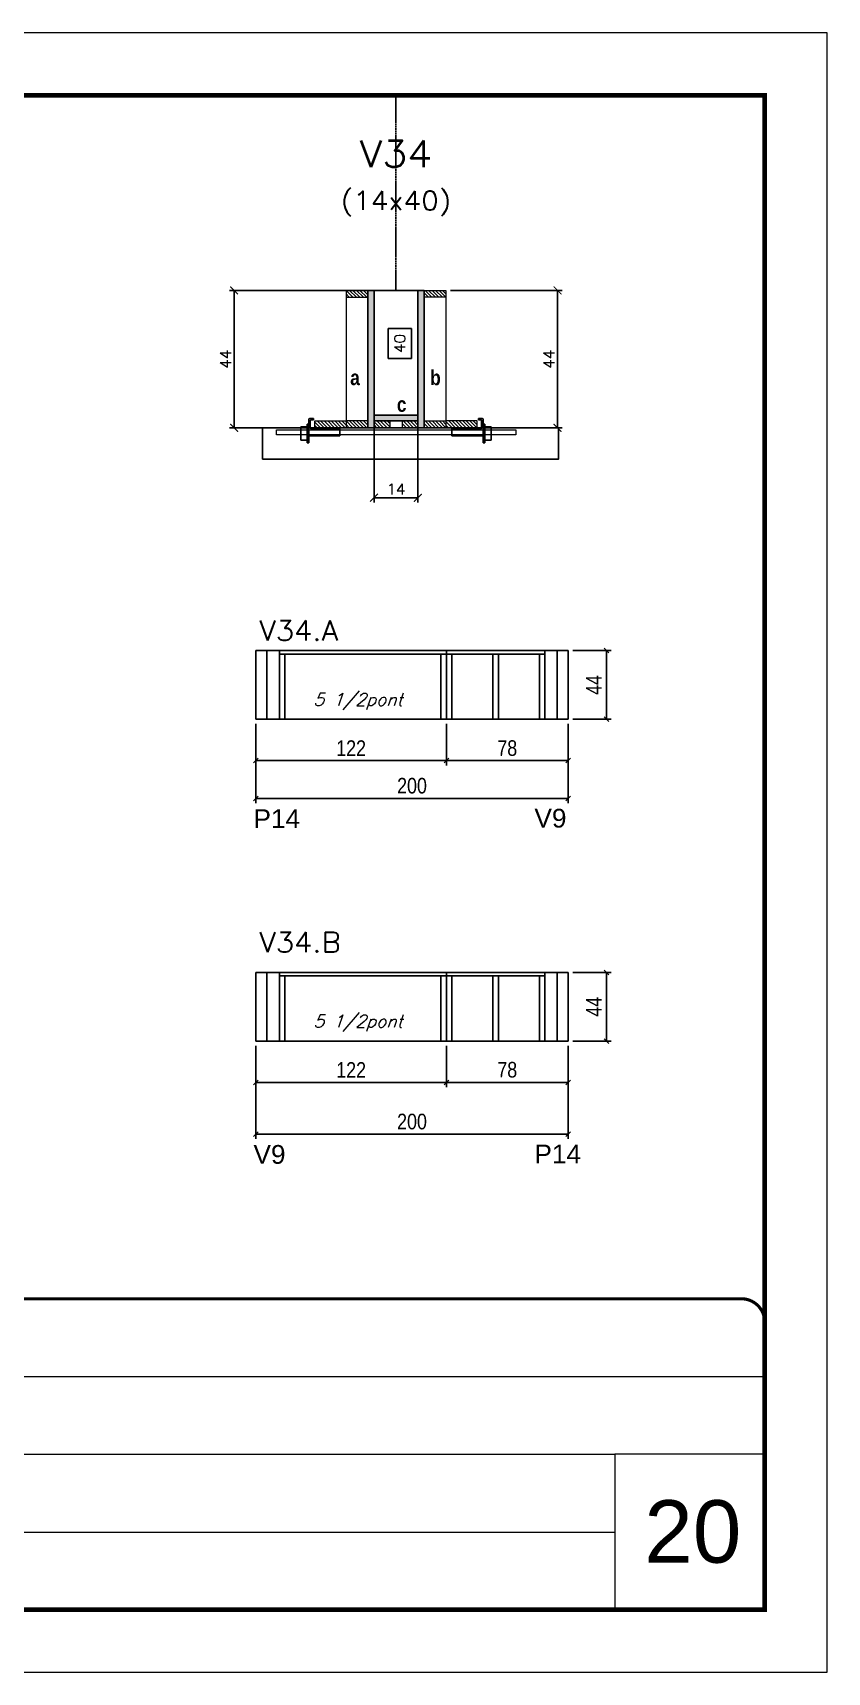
# Model space of a CAD drawing. Extents: x 137137 to 143418, y 10464 to 34486.
# Drawn here: x 142882 to 143391, y 28841 to 29891 of the extents above; entities that cross this region are included whole.
import ezdxf
from ezdxf.enums import TextEntityAlignment as Align

# ---------------------------------------------------------------- set-up
doc = ezdxf.new("R2010")
doc.units = 0
for name, pattern in [('CONTINUO', [0]), ('DASHED', [0.75, 0.5, -0.25]), ('HIDDEN', [0.375, 0.25, -0.125])]:
    doc.linetypes.add(name, pattern=pattern)
for name, color, linetype in [('5', 5, 'Continuous'), ('barrote', 251, 'Continuous'), ('COTA', 241, 'Continuous'), ('Cota Seção (2x)', 4, 'Continuous'), ('cotas', 4, 'Continuous'), ('detalhes', 4, 'Continuous'), ('Painéis', 200, 'Continuous'), ('presilha', 1, 'Continuous'), ('SARR_2.2x7', 40, 'Continuous'), ('SARR_3.5x7', 81, 'Continuous'), ('texto', 7, 'Continuous'), ('Texto de Titulo', 7, 'Continuous'), ('Texto Qtd Sarr', 242, 'Continuous')]:
    doc.layers.add(name, color=color, linetype=linetype)
for name, color, linetype, lineweight in [('CARIMBO', 255, 'Continuous', 9), ('CONCRETO', 251, 'Continuous', 25), ('Folhas', 255, 'Continuous', 9), ('Hachura', 251, 'Continuous', 9), ('Madeira', 126, 'Continuous', 18), ('SARRAFO DE PRESSAO', 251, 'DASHED', 9), ('SCO-___-LAJ', 2, 'Continuous', 0), ('Texto Seção', 7, 'Continuous', 15)]:
    doc.layers.add(name, color=color, linetype=linetype, lineweight=lineweight)
doc.styles.add('ARIAL', font='arial.ttf')
doc.styles.add('COTA TECNICA', font='techl___.ttf', dxfattribs={"height": 10})
doc.styles.add('REGUA-120', font='ROMANS.shx', dxfattribs={"height": 15})
doc.styles.add('Romans', font='romans.shx')
doc.styles.get("Standard").update_dxf_attribs({"font": 'arial.ttf'})
doc.styles.add('TECNICA', font='techb___.ttf', dxfattribs={"height": 10})
doc.dimstyles.new('Cota Seção (2x)', dxfattribs={"dimtxt": 7, "dimasz": 5, "dimexe": 3, "dimexo": 3, "dimgap": 2, "dimtad": 3, "dimdec": 1, "dimlfac": 0.5, "dimzin": 12, "dimdsep": 46, "dimtxsty": 'Romans', "dimblk": 'ARCHTICK', "dimcen": 0, "dimclrd": 4, "dimclre": 4, "dimclrt": 1, "dimadec": 1, "dimazin": 3, "dimtfac": 1, "dimtdec": 1, "dimtmove": 0, "dimatfit": 3, "dimldrblk": 'OBLIQUE', "dimfxl": 1, "dimtolj": 1, "dimtzin": 12, "dimarcsym": 0})
doc.dimstyles.new('Cota Seção interna', dxfattribs={"dimtxt": 7, "dimasz": 6, "dimexe": 0.18, "dimexo": 2, "dimgap": -4, "dimtad": 3, "dimdec": 1, "dimlfac": 0.5, "dimzin": 12, "dimdsep": 46, "dimtxsty": 'Romans', "dimblk": 'ARCHTICK', "dimcen": 0.09, "dimse1": 1, "dimse2": 1, "dimsd1": 1, "dimsd2": 1, "dimclrd": 180, "dimclre": 5, "dimclrt": 1, "dimadec": 0, "dimazin": 3, "dimtfac": 1, "dimtdec": 1, "dimtofl": 0, "dimtmove": 0, "dimatfit": 3, "dimldrblk": 'ARCHTICK', "dimfxl": 1, "dimtolj": 1, "dimtzin": 0, "dimarcsym": 0})
doc.dimstyles.new('PAINEL', dxfattribs={"dimtxt": 10, "dimasz": 3, "dimexe": 3, "dimexo": 3, "dimgap": 3, "dimtad": 1, "dimdec": 1, "dimzin": 12, "dimdsep": 46, "dimtxsty": 'COTA TECNICA', "dimblk1": 'OBLIQUE', "dimblk2": 'OBLIQUE', "dimsah": 1, "dimcen": 0.9, "dimclrd": 4, "dimclre": 4, "dimclrt": 240, "dimadec": 1, "dimazin": 3, "dimtfac": 1, "dimtdec": 1, "dimtmove": 0, "dimatfit": 3, "dimfxl": 1, "dimtolj": 1, "dimtzin": 12, "dimarcsym": 0})
pattern_1 = [(315, (166047.2548, 21408.832), (1.12253202, 1.12253202), [])]
pattern_2 = [(315, (166057.2548, 21408.832), (1.12253202, 1.12253202), [])]

# ---------------------------------------------------------------- blocks, each defined once
blk = doc.blocks.new('_ArchTick')
at = {"color": 0, "linetype": 'ByBlock', "const_width": 0.15}
blk.add_lwpolyline([(-0.5, -0.5), (0.5, 0.5)], dxfattribs=at)
blk = doc.blocks.new('*D189')
at = {"layer": 'COTA', "color": 4, "lineweight": -2, "transparency": 16777216}
for p, q in [((143097.6, 29726.5), (143008, 29726.5)), ((143011, 29638.5), (143011, 29726.5)), ((143059.6, 29638.5), (143008, 29638.5))]:
    blk.add_line(p, q, dxfattribs=at)
at = {"layer": 'Defpoints', "color": 0, "transparency": 16777216}
for p in [(143011, 29726.5), (143100.6, 29726.5), (143062.6, 29638.5)]:
    blk.add_point(p, dxfattribs=at)
at = {"layer": 'COTA', "color": 4, "lineweight": -2, "transparency": 16777216, "xscale": 5, "yscale": 5, "zscale": 5}
for p, rotation in [((143011, 29726.5), 90), ((143011, 29638.5), 270)]:
    blk.add_blockref('_ArchTick', p, dxfattribs=dict(at, rotation=rotation))
at = {"layer": 'COTA', "color": 1, "transparency": 16777216, "insert": (143005.5, 29682.5), "char_height": 7, "attachment_point": 5, "rotation": 90, "style": 'Romans'}
blk.add_mtext('\\A1;44', dxfattribs=at)
blk = doc.blocks.new('_Oblique')
at = {"color": 0, "linetype": 'ByBlock', "lineweight": -2}
blk.add_line((-0.5, -0.5), (0.5, 0.5), dxfattribs=at)
blk = doc.blocks.new('*D190')
at = {"layer": 'COTA', "color": 4, "lineweight": -2, "transparency": 16777216}
for p, q in [((143149.6, 29726.5), (143221.1, 29726.5)), ((143218.1, 29638.5), (143218.1, 29726.5)), ((143169.6, 29638.5), (143221.1, 29638.5))]:
    blk.add_line(p, q, dxfattribs=at)
at = {"layer": 'Defpoints', "color": 0, "transparency": 16777216}
for p in [(143146.6, 29726.5), (143218.1, 29726.5), (143166.6, 29638.5)]:
    blk.add_point(p, dxfattribs=at)
at = {"layer": 'COTA', "color": 4, "lineweight": -2, "transparency": 16777216, "xscale": 5, "yscale": 5, "zscale": 5}
for p, rotation in [((143218.1, 29726.5), 90), ((143218.1, 29638.5), 270)]:
    blk.add_blockref('_ArchTick', p, dxfattribs=dict(at, rotation=rotation))
at = {"layer": 'COTA', "color": 1, "transparency": 16777216, "insert": (143212.6, 29682.5), "char_height": 7, "attachment_point": 5, "rotation": 90, "style": 'Romans'}
blk.add_mtext('\\A1;44', dxfattribs=at)
blk = doc.blocks.new('*D191')
at = {"layer": 'Cota Seção (2x)', "color": 180, "lineweight": -2, "transparency": 16777216}
for p, q in [((143124.6, 29702.1), (143109.6, 29702.1)), ((143109.6, 29702.1), (143109.6, 29682.8)), ((143124.6, 29682.8), (143124.6, 29702.1)), ((143109.6, 29682.8), (143124.6, 29682.8))]:
    blk.add_line(p, q, dxfattribs=at)
at = {"layer": 'Defpoints', "color": 0, "transparency": 16777216}
for p in [(143128.6, 29726.5), (143128.6, 29726.5), (143128.6, 29646.5)]:
    blk.add_point(p, dxfattribs=at)
at = {"layer": 'Cota Seção (2x)', "color": 1, "transparency": 16777216, "insert": (143117.1, 29692.5), "char_height": 7, "attachment_point": 5, "rotation": 90, "style": 'Romans'}
blk.add_mtext('\\A1;40', dxfattribs=at)
blk = doc.blocks.new('titulo1')
at = {"layer": 'Defpoints', "color": 252, "linetype": 'HIDDEN', "ltscale": 2}
blk.add_line((0, 0), (0, 125), dxfattribs=at)
at = {"layer": 'Defpoints', "style": 'Romans', "oblique": 15}
blk.add_attdef('FOLHA', text='', height=10, dxfattribs=at).set_placement((0, 15.6), align=Align.MIDDLE_CENTER)
at = {"layer": 'Texto Qtd Sarr', "color": 3, "style": 'Romans', "oblique": 15}
for tag, height, p in [('TITULO', 17, (0, 71.4)), ('SEÇÃO', 12, (0, 41.5))]:
    blk.add_attdef(tag, text='', height=height, dxfattribs=at).set_placement(p, align=Align.MIDDLE_CENTER)
blk = doc.blocks.new('PRESILHA METÁLICA 1')
at = {"layer": 'presilha'}
for p, q in [((7.5, 10.6), (7.5, 19.9)), ((12, 21), (8.6, 21)), ((9, 11.6), (9, 18.9)), ((12, 19.5), (9.6, 19.5)), ((12, 21), (12, 19.5)), ((0, 13), (6, 13)), ((0, 13), (0, 0)), ((6, 0), (0, 0)), ((6, 15.5), (7.5, 15.5)), ((6, -2.5), (6, 15.5)), ((6, 13), (6, 0)), ((7.5, 15.5), (7.5, -2.5)), ((37.5, 4.1), (7.5, 4.1)), ((37.5, 11), (9.6, 11)), ((37.5, 11), (37.5, 4.1)), ((7.5, -2.5), (6, -2.5))]:
    blk.add_line(p, q, dxfattribs=at)
for centre, radius, start, end in [((8.6, 19.9), 1.14, 90, 180), ((9.6, 18.9), 0.57, 90, 180), ((9.6, 11.6), 0.57, 180, 270)]:
    blk.add_arc(centre, radius, start, end, dxfattribs=at)
blk = doc.blocks.new('*D192')
at = {"layer": 'COTA', "color": 4, "lineweight": -2, "transparency": 16777216}
for p, q in [((143100.6, 29639.9), (143100.6, 29590.7)), ((143128.6, 29639.9), (143128.6, 29590.7)), ((143100.6, 29593.7), (143128.6, 29593.7))]:
    blk.add_line(p, q, dxfattribs=at)
at = {"layer": 'Defpoints', "color": 0, "transparency": 16777216}
for p in [(143100.6, 29642.9), (143128.6, 29642.9), (143128.6, 29593.7)]:
    blk.add_point(p, dxfattribs=at)
at = {"layer": 'COTA', "color": 4, "lineweight": -2, "transparency": 16777216, "xscale": 5, "yscale": 5, "zscale": 5, "rotation": 180}
blk.add_blockref('_ArchTick', (143100.6, 29593.7), dxfattribs=at)
at = {"layer": 'COTA', "color": 4, "lineweight": -2, "transparency": 16777216, "xscale": 5, "yscale": 5, "zscale": 5}
blk.add_blockref('_ArchTick', (143128.6, 29593.7), dxfattribs=at)
at = {"layer": 'COTA', "color": 1, "transparency": 16777216, "insert": (143114.6, 29599.2), "char_height": 7, "attachment_point": 5, "style": 'Romans'}
blk.add_mtext('\\A1;14', dxfattribs=at)
blk = doc.blocks.new('*D712')
at = {"layer": 'COTA', "color": 4, "linetype": 'ByBlock', "lineweight": -2, "transparency": 16777216}
for p, q in [((143024.9, 29448.8), (143024.9, 29398.1)), ((143224.9, 29448.8), (143224.9, 29398.1)), ((143024.9, 29401.1), (143224.9, 29401.1))]:
    blk.add_line(p, q, dxfattribs=at)
at = {"layer": 'Defpoints', "color": 0, "linetype": 'ByBlock', "transparency": 16777216}
for p in [(143024.9, 29451.8), (143224.9, 29451.8), (143224.9, 29401.1)]:
    blk.add_point(p, dxfattribs=at)
at = {"layer": 'COTA', "color": 4, "linetype": 'ByBlock', "lineweight": -2, "transparency": 16777216, "xscale": 3, "yscale": 3, "zscale": 3, "rotation": 180}
blk.add_blockref('_Oblique', (143024.9, 29401.1), dxfattribs=at)
at = {"layer": 'COTA', "color": 4, "linetype": 'ByBlock', "lineweight": -2, "transparency": 16777216, "xscale": 3, "yscale": 3, "zscale": 3}
blk.add_blockref('_Oblique', (143224.9, 29401.1), dxfattribs=at)
at = {"layer": 'COTA', "color": 240, "linetype": 'ByBlock', "transparency": 16777216, "insert": (143124.9, 29409.2), "char_height": 10, "attachment_point": 5, "style": 'COTA TECNICA'}
blk.add_mtext('\\A1;200', dxfattribs=at)
blk = doc.blocks.new('*D713')
at = {"layer": 'cotas', "color": 4, "linetype": 'ByBlock', "lineweight": -2, "transparency": 16777216}
for p, q in [((143227.9, 29495.8), (143252.5, 29495.8)), ((143249.5, 29495.8), (143249.5, 29451.8)), ((143227.9, 29451.8), (143252.5, 29451.8))]:
    blk.add_line(p, q, dxfattribs=at)
at = {"layer": 'Defpoints', "color": 0, "linetype": 'ByBlock', "transparency": 16777216}
for p in [(143224.9, 29495.8), (143224.9, 29451.8), (143249.5, 29451.8)]:
    blk.add_point(p, dxfattribs=at)
at = {"layer": 'cotas', "color": 4, "linetype": 'ByBlock', "lineweight": -2, "transparency": 16777216, "xscale": 3, "yscale": 3, "zscale": 3}
for p, rotation in [((143249.5, 29495.8), 90), ((143249.5, 29451.8), 270)]:
    blk.add_blockref('_Oblique', p, dxfattribs=dict(at, rotation=rotation))
at = {"layer": 'cotas', "color": 240, "linetype": 'ByBlock', "transparency": 16777216, "insert": (143241.4, 29473.8), "char_height": 10, "attachment_point": 5, "rotation": 90, "style": 'COTA TECNICA'}
blk.add_mtext('\\A1;44', dxfattribs=at)
blk = doc.blocks.new('*D714')
at = {"layer": 'COTA', "color": 4, "linetype": 'ByBlock', "lineweight": -2, "transparency": 16777216}
for p, q in [((143024.9, 29242.7), (143024.9, 29183)), ((143224.9, 29242.7), (143224.9, 29183)), ((143024.9, 29186), (143224.9, 29186))]:
    blk.add_line(p, q, dxfattribs=at)
at = {"layer": 'Defpoints', "color": 0, "linetype": 'ByBlock', "transparency": 16777216}
for p in [(143024.9, 29245.7), (143224.9, 29245.7), (143224.9, 29186)]:
    blk.add_point(p, dxfattribs=at)
at = {"layer": 'COTA', "color": 4, "linetype": 'ByBlock', "lineweight": -2, "transparency": 16777216, "xscale": 3, "yscale": 3, "zscale": 3, "rotation": 180}
blk.add_blockref('_Oblique', (143024.9, 29186), dxfattribs=at)
at = {"layer": 'COTA', "color": 4, "linetype": 'ByBlock', "lineweight": -2, "transparency": 16777216, "xscale": 3, "yscale": 3, "zscale": 3}
blk.add_blockref('_Oblique', (143224.9, 29186), dxfattribs=at)
at = {"layer": 'COTA', "color": 240, "linetype": 'ByBlock', "transparency": 16777216, "insert": (143124.9, 29194.1), "char_height": 10, "attachment_point": 5, "style": 'COTA TECNICA'}
blk.add_mtext('\\A1;200', dxfattribs=at)
blk = doc.blocks.new('*D715')
at = {"layer": 'cotas', "color": 4, "linetype": 'ByBlock', "lineweight": -2, "transparency": 16777216}
for p, q in [((143227.9, 29289.7), (143252.5, 29289.7)), ((143249.5, 29289.7), (143249.5, 29245.7)), ((143227.9, 29245.7), (143252.5, 29245.7))]:
    blk.add_line(p, q, dxfattribs=at)
at = {"layer": 'Defpoints', "color": 0, "linetype": 'ByBlock', "transparency": 16777216}
for p in [(143224.9, 29289.7), (143224.9, 29245.7), (143249.5, 29245.7)]:
    blk.add_point(p, dxfattribs=at)
at = {"layer": 'cotas', "color": 4, "linetype": 'ByBlock', "lineweight": -2, "transparency": 16777216, "xscale": 3, "yscale": 3, "zscale": 3}
for p, rotation in [((143249.5, 29289.7), 90), ((143249.5, 29245.7), 270)]:
    blk.add_blockref('_Oblique', p, dxfattribs=dict(at, rotation=rotation))
at = {"layer": 'cotas', "color": 240, "linetype": 'ByBlock', "transparency": 16777216, "insert": (143241.4, 29267.7), "char_height": 10, "attachment_point": 5, "rotation": 90, "style": 'COTA TECNICA'}
blk.add_mtext('\\A1;44', dxfattribs=at)
blk = doc.blocks.new('9999999999')
at = {"color": 30, "linetype": 'CONTINUO'}
for p, q in [((98564.6, 34379.6), (99584, 34379.6)), ((98564.6, 34329.8), (99488, 34329.8)), ((99584, 34329.8), (99488, 34329.8)), ((99488, 34329.8), (99488, 34230.2)), ((98564.6, 34280), (99488, 34280))]:
    blk.add_line(p, q, dxfattribs=at)
at = {"color": 30, "linetype": 'CONTINUO', "const_width": 2}
blk.add_lwpolyline([(99584, 34230.2), (99584, 34414.4, 0.414214), (99569, 34429.4), (98229, 34429.4, 0.414214), (98214, 34414.4), (98214, 34245.2, 0.414214), (98229, 34230.2), (99584, 34230.2)], format="xyb", dxfattribs=at)
at = {"layer": 'Folhas'}
blk.add_lwpolyline([(98139, 34190.2), (99624, 34190.2), (99624, 35240.2), (98139, 35240.2)], close=True, dxfattribs=at)
at = {"layer": 'Folhas', "color": 30, "const_width": 3}
blk.add_lwpolyline([(98214, 34230.2), (99584, 34230.2), (99584, 35200.2), (98214, 35200.2)], close=True, dxfattribs=at)
blk = doc.blocks.new('*D77')
at = {"layer": 'COTA', "color": 4, "linetype": 'ByBlock', "lineweight": -2, "transparency": 16777216}
for p, q in [((143024.9, 29242.7), (143024.9, 29216.2)), ((143146.9, 29242.7), (143146.9, 29216.2)), ((143024.9, 29219.2), (143146.9, 29219.2))]:
    blk.add_line(p, q, dxfattribs=at)
at = {"layer": 'Defpoints', "color": 0, "linetype": 'ByBlock', "transparency": 16777216}
for p in [(143024.9, 29245.7), (143146.9, 29245.7), (143146.9, 29219.2)]:
    blk.add_point(p, dxfattribs=at)
at = {"layer": 'COTA', "color": 4, "linetype": 'ByBlock', "lineweight": -2, "transparency": 16777216, "xscale": 3, "yscale": 3, "zscale": 3, "rotation": 180}
blk.add_blockref('_Oblique', (143024.9, 29219.2), dxfattribs=at)
at = {"layer": 'COTA', "color": 4, "linetype": 'ByBlock', "lineweight": -2, "transparency": 16777216, "xscale": 3, "yscale": 3, "zscale": 3}
blk.add_blockref('_Oblique', (143146.9, 29219.2), dxfattribs=at)
at = {"layer": 'COTA', "color": 240, "linetype": 'ByBlock', "transparency": 16777216, "insert": (143085.9, 29227.2), "char_height": 10, "attachment_point": 5, "style": 'COTA TECNICA'}
blk.add_mtext('\\A1;122', dxfattribs=at)
blk = doc.blocks.new('*D78')
at = {"layer": 'COTA', "color": 4, "linetype": 'ByBlock', "lineweight": -2, "transparency": 16777216}
for p, q in [((143146.9, 29242.7), (143146.9, 29216.2)), ((143224.9, 29242.7), (143224.9, 29216.2)), ((143146.9, 29219.2), (143224.9, 29219.2))]:
    blk.add_line(p, q, dxfattribs=at)
at = {"layer": 'Defpoints', "color": 0, "linetype": 'ByBlock', "transparency": 16777216}
for p in [(143146.9, 29245.7), (143224.9, 29245.7), (143224.9, 29219.2)]:
    blk.add_point(p, dxfattribs=at)
at = {"layer": 'COTA', "color": 4, "linetype": 'ByBlock', "lineweight": -2, "transparency": 16777216, "xscale": 3, "yscale": 3, "zscale": 3, "rotation": 180}
blk.add_blockref('_Oblique', (143146.9, 29219.2), dxfattribs=at)
at = {"layer": 'COTA', "color": 4, "linetype": 'ByBlock', "lineweight": -2, "transparency": 16777216, "xscale": 3, "yscale": 3, "zscale": 3}
blk.add_blockref('_Oblique', (143224.9, 29219.2), dxfattribs=at)
at = {"layer": 'COTA', "color": 240, "linetype": 'ByBlock', "transparency": 16777216, "insert": (143185.9, 29227.3), "char_height": 10, "attachment_point": 5, "style": 'COTA TECNICA'}
blk.add_mtext('\\A1;78', dxfattribs=at)
blk = doc.blocks.new('*D79')
at = {"layer": 'COTA', "color": 4, "linetype": 'ByBlock', "lineweight": -2, "transparency": 16777216}
for p, q in [((143024.9, 29448.8), (143024.9, 29422.3)), ((143146.9, 29448.8), (143146.9, 29422.3)), ((143024.9, 29425.3), (143146.9, 29425.3))]:
    blk.add_line(p, q, dxfattribs=at)
at = {"layer": 'Defpoints', "color": 0, "linetype": 'ByBlock', "transparency": 16777216}
for p in [(143024.9, 29451.8), (143146.9, 29451.8), (143146.9, 29425.3)]:
    blk.add_point(p, dxfattribs=at)
at = {"layer": 'COTA', "color": 4, "linetype": 'ByBlock', "lineweight": -2, "transparency": 16777216, "xscale": 3, "yscale": 3, "zscale": 3, "rotation": 180}
blk.add_blockref('_Oblique', (143024.9, 29425.3), dxfattribs=at)
at = {"layer": 'COTA', "color": 4, "linetype": 'ByBlock', "lineweight": -2, "transparency": 16777216, "xscale": 3, "yscale": 3, "zscale": 3}
blk.add_blockref('_Oblique', (143146.9, 29425.3), dxfattribs=at)
at = {"layer": 'COTA', "color": 240, "linetype": 'ByBlock', "transparency": 16777216, "insert": (143085.9, 29433.3), "char_height": 10, "attachment_point": 5, "style": 'COTA TECNICA'}
blk.add_mtext('\\A1;122', dxfattribs=at)
blk = doc.blocks.new('*D80')
at = {"layer": 'COTA', "color": 4, "linetype": 'ByBlock', "lineweight": -2, "transparency": 16777216}
for p, q in [((143146.9, 29448.8), (143146.9, 29422.3)), ((143224.9, 29448.8), (143224.9, 29422.3)), ((143146.9, 29425.3), (143224.9, 29425.3))]:
    blk.add_line(p, q, dxfattribs=at)
at = {"layer": 'Defpoints', "color": 0, "linetype": 'ByBlock', "transparency": 16777216}
for p in [(143146.9, 29451.8), (143224.9, 29451.8), (143224.9, 29425.3)]:
    blk.add_point(p, dxfattribs=at)
at = {"layer": 'COTA', "color": 4, "linetype": 'ByBlock', "lineweight": -2, "transparency": 16777216, "xscale": 3, "yscale": 3, "zscale": 3, "rotation": 180}
blk.add_blockref('_Oblique', (143146.9, 29425.3), dxfattribs=at)
at = {"layer": 'COTA', "color": 4, "linetype": 'ByBlock', "lineweight": -2, "transparency": 16777216, "xscale": 3, "yscale": 3, "zscale": 3}
blk.add_blockref('_Oblique', (143224.9, 29425.3), dxfattribs=at)
at = {"layer": 'COTA', "color": 240, "linetype": 'ByBlock', "transparency": 16777216, "insert": (143185.9, 29433.3), "char_height": 10, "attachment_point": 5, "style": 'COTA TECNICA'}
blk.add_mtext('\\A1;78', dxfattribs=at)

msp = doc.modelspace()

# ---------------------------------------------------------------- hatches: boundary and pattern name
at = {"layer": 'Hachura'}
h = msp.add_hatch(dxfattribs=at)
h.set_pattern_fill('ANSI31', color=256, scale=0.5, angle=270, style=0)
h.set_pattern_definition([(315, (166057.2548, 21418.832), (1.12253202, 1.12253202), [])])
h.paths.add_polyline_path([(143096.63, 29722.08), (143096.63, 29726.48), (143082.63, 29726.48), (143082.63, 29722.08)])
h = msp.add_hatch(color=256, dxfattribs=at)
h.dxf.hatch_style = 1
h.paths.add_polyline_path([(143096.63, 29726.48), (143100.63, 29726.48), (143100.63, 29638.48), (143096.63, 29638.48)])
h = msp.add_hatch(color=256, dxfattribs=at)
h.dxf.hatch_style = 1
h.paths.add_polyline_path([(143132.63, 29726.48), (143128.63, 29726.48), (143128.63, 29638.48), (143132.63, 29638.48)])
h = msp.add_hatch(dxfattribs=at)
h.set_pattern_fill('ANSI31', color=256, scale=0.5, angle=270, style=0)
h.set_pattern_definition([(315, (166047.2645, 21418.832), (1.12253202, 1.12253202), [])])
h.paths.add_polyline_path([(143132.63, 29722.08), (143132.63, 29726.48), (143146.63, 29726.48), (143146.63, 29722.08)])
h = msp.add_hatch(dxfattribs=at)
h.set_pattern_fill('ANSI31', color=256, scale=0.5, angle=270, style=0)
h.set_pattern_definition(pattern_2)
h.paths.add_polyline_path([(143062.63, 29638.48), (143062.63, 29642.88), (143082.63, 29642.88), (143082.63, 29638.48)])
h = msp.add_hatch(dxfattribs=at)
h.set_pattern_fill('ANSI31', color=256, scale=0.5, angle=270, style=0)
h.set_pattern_definition([(315, (166057.2548, 21335.232), (1.12253202, 1.12253202), [])])
h.paths.add_polyline_path([(143096.63, 29638.48), (143096.63, 29642.88), (143082.63, 29642.88), (143082.63, 29638.48)])
h = msp.add_hatch(color=256, dxfattribs=at)
h.dxf.hatch_style = 1
h.paths.add_polyline_path([(143100.63, 29642.88), (143100.63, 29646.48), (143128.63, 29646.48), (143128.63, 29642.88)])
h = msp.add_hatch(dxfattribs=at)
h.set_pattern_fill('ANSI31', color=256, scale=0.5, angle=270, style=0)
h.set_pattern_definition(pattern_2)
h.paths.add_polyline_path([(143100.63, 29638.48), (143100.63, 29642.88), (143110.63, 29642.88), (143110.63, 29638.48)])
h = msp.add_hatch(dxfattribs=at)
h.set_pattern_fill('ANSI31', color=256, scale=0.5, angle=270, style=0)
h.set_pattern_definition(pattern_1)
h.paths.add_polyline_path([(143128.63, 29638.48), (143128.63, 29642.88), (143118.63, 29642.88), (143118.63, 29638.48)])
h = msp.add_hatch(dxfattribs=at)
h.set_pattern_fill('ANSI31', color=256, scale=0.5, angle=270, style=0)
h.set_pattern_definition([(315, (166047.2548, 21335.232), (1.12253202, 1.12253202), [])])
h.paths.add_polyline_path([(143132.63, 29638.48), (143132.63, 29642.88), (143146.63, 29642.88), (143146.63, 29638.48)])
h = msp.add_hatch(dxfattribs=at)
h.set_pattern_fill('ANSI31', color=256, scale=0.5, angle=270, style=0)
h.set_pattern_definition(pattern_1)
h.paths.add_polyline_path([(143166.63, 29638.48), (143166.63, 29642.88), (143146.63, 29642.88), (143146.63, 29638.48)])

# ---------------------------------------------------------------- linework, layer by layer
at = {"layer": 'barrote'}
msp.add_lwpolyline([(143029.18, 29618.48), (143218.76, 29618.48), (143218.76, 29638.48), (143029.18, 29638.48)], close=True, dxfattribs=at)
at = {"layer": 'CONCRETO'}
msp.add_lwpolyline([(143100.63, 29726.48), (143100.63, 29726.48), (143100.63, 29726.48), (143100.63, 29726.48), (143128.63, 29726.48), (143128.63, 29726.48), (143128.63, 29726.48), (143128.63, 29646.48), (143100.63, 29646.48), (143100.63, 29726.48)], close=True, dxfattribs=at)
at = {"layer": 'Madeira'}
for points in [[(143096.63, 29722.08), (143096.63, 29726.48), (143082.63, 29726.48), (143082.63, 29722.08)], [(143096.63, 29726.48), (143082.63, 29726.48), (143082.63, 29638.48), (143096.63, 29638.48)], [(143132.63, 29722.08), (143132.63, 29726.48), (143146.63, 29726.48), (143146.63, 29722.08)], [(143132.63, 29726.48), (143146.63, 29726.48), (143146.63, 29638.48), (143132.63, 29638.48)], [(143062.63, 29638.48), (143062.63, 29642.88), (143082.63, 29642.88), (143082.63, 29638.48)], [(143096.63, 29638.48), (143096.63, 29642.88), (143082.63, 29642.88), (143082.63, 29638.48)], [(143100.63, 29638.48), (143100.63, 29642.88), (143110.63, 29642.88), (143110.63, 29638.48)], [(143128.63, 29638.48), (143128.63, 29642.88), (143118.63, 29642.88), (143118.63, 29638.48)], [(143132.63, 29638.48), (143132.63, 29642.88), (143146.63, 29642.88), (143146.63, 29638.48)], [(143166.63, 29638.48), (143166.63, 29642.88), (143146.63, 29642.88), (143146.63, 29638.48)]]:
    msp.add_lwpolyline(points, close=True, dxfattribs=at)
at = {"layer": 'Painéis', "linetype": 'ByBlock'}
for p, q in [((143024.94, 29495.78), (143024.94, 29451.78)), ((143224.94, 29495.78), (143024.94, 29495.78)), ((143146.94, 29495.78), (143146.94, 29451.78)), ((143224.94, 29495.78), (143224.94, 29451.78)), ((143024.94, 29451.78), (143224.94, 29451.78)), ((143024.94, 29289.71), (143024.94, 29245.71)), ((143224.94, 29289.71), (143024.94, 29289.71)), ((143146.94, 29289.71), (143146.94, 29245.71)), ((143224.94, 29289.71), (143224.94, 29245.71)), ((143024.94, 29245.71), (143224.94, 29245.71))]:
    msp.add_line(p, q, dxfattribs=at)
at = {"layer": 'Painéis'}
for points in [[(143096.63, 29726.48), (143100.63, 29726.48), (143100.63, 29638.48), (143096.63, 29638.48)], [(143132.63, 29726.48), (143128.63, 29726.48), (143128.63, 29638.48), (143132.63, 29638.48)], [(143100.63, 29642.88), (143100.63, 29646.48), (143128.63, 29646.48), (143128.63, 29642.88)]]:
    msp.add_lwpolyline(points, close=True, dxfattribs=at)
at = {"layer": 'SARR_2.2x7', "linetype": 'Continuous'}
for p, q in [((143031.94, 29495.78), (143031.94, 29451.78)), ((143217.94, 29495.78), (143217.94, 29451.78)), ((143146.94, 29493.58), (143039.94, 29493.58)), ((143209.94, 29493.58), (143146.94, 29493.58)), ((143031.94, 29289.71), (143031.94, 29245.71)), ((143146.94, 29287.51), (143039.94, 29287.51)), ((143209.94, 29287.51), (143146.94, 29287.51)), ((143217.94, 29289.71), (143217.94, 29245.71))]:
    msp.add_line(p, q, dxfattribs=at)
at = {"layer": 'SARR_3.5x7'}
for p, q in [((143039.94, 29495.78), (143039.94, 29451.78)), ((143209.94, 29495.78), (143209.94, 29451.78)), ((143043.44, 29493.58), (143043.44, 29451.78)), ((143143.44, 29493.58), (143143.44, 29451.78)), ((143150.44, 29493.58), (143150.44, 29451.78)), ((143176.69, 29493.58), (143176.69, 29451.77)), ((143180.19, 29493.58), (143180.19, 29451.77)), ((143206.44, 29493.58), (143206.44, 29451.78)), ((143039.94, 29289.71), (143039.94, 29245.71)), ((143043.44, 29287.51), (143043.44, 29245.71)), ((143143.44, 29287.51), (143143.44, 29245.71)), ((143150.44, 29287.51), (143150.44, 29245.71)), ((143176.69, 29287.51), (143176.69, 29245.71)), ((143180.19, 29287.51), (143180.19, 29245.71)), ((143206.44, 29287.51), (143206.44, 29245.71)), ((143209.94, 29289.71), (143209.94, 29245.71))]:
    msp.add_line(p, q, dxfattribs=at)
at = {"layer": 'SCO-___-LAJ', "color": 1}
msp.add_lwpolyline([(143038.18, 29637.14), (143191.45, 29637.14), (143191.45, 29633.94), (143038.18, 29633.94)], close=True, dxfattribs=at)

# ---------------------------------------------------------------- block references
at = {"layer": 'presilha', "yscale": 0.6666666666666666, "zscale": 0.6666666666666666}
for p, xscale in [((143053.77, 29630.51), 0.6666666666666666), ((143175.5, 29630.51), -0.6666666666666666)]:
    msp.add_blockref('PRESILHA METÁLICA 1', p, dxfattribs=dict(at, xscale=xscale))
at = {"layer": 'SARRAFO DE PRESSAO', "color": 6, "linetype": 'ByBlock'}
msp.add_blockref('9999999999', (43766.81, -5348.73), dxfattribs=at)
at = {"layer": 'Texto Seção'}
ref = msp.add_blockref('titulo1', (143114.63, 29726.48), dxfattribs=at)
ref.add_attrib('TITULO', 'V34', dxfattribs={"layer": 'Texto de Titulo', "color": 7, "height": 17, "style": 'Romans', "width": 1.1}).set_placement((143114.63, 29813.98), align=Align.MIDDLE_CENTER)
ref.add_attrib('SEÇÃO', '(14x40)', dxfattribs={"layer": 'Texto de Titulo', "color": 7, "height": 12, "style": 'Romans', "width": 1.1}).set_placement((143114.63, 29783.98), align=Align.MIDDLE_CENTER)

# ---------------------------------------------------------------- texts
at = {"layer": '5', "linetype": 'Continuous'}
for s, p in [('P14', (143023.39, 29382.15)), ('V9', (143203.32, 29382.45)), ('V9', (143023.39, 29167.11)), ('P14', (143203.32, 29167.41))]:
    msp.add_text(s, height=12, rotation=0.00004, dxfattribs=at).set_placement(p)
at = {"layer": 'CARIMBO', "style": 'ARIAL'}
msp.add_text('20', height=40, dxfattribs=at).set_placement((143273.65, 28911.62))
at = {"layer": 'detalhes', "style": 'TECNICA'}
for s, p in [('a', (143085.33, 29665.81)), ('b', (143136.57, 29665.8)), ('c', (143115.23, 29648.71))]:
    msp.add_text(s, height=9.6, dxfattribs=at).set_placement(p)
at = {"layer": 'texto', "color": 2, "char_height": 8, "attachment_point": 5, "style": 'Romans'}
for insert in [(143090.33, 29463.17), (143090.33, 29257.1)]:
    msp.add_mtext('{\\Q19;\\C256;5 1/2pont}', dxfattribs=dict(at, insert=insert))
at = {"layer": 'Texto Seção', "style": 'REGUA-120', "width": 1.05}
for s, p in [('V34.A', (143027.16, 29502.15)), ('V34.B', (143027.16, 29302.55))]:
    msp.add_text(s, height=13, dxfattribs=at).set_placement(p)

# ---------------------------------------------------------------- dimensions: what is measured, and where the dimension line sits
at = {"layer": 'COTA'}
for base, p1, p2, picture, middle in [((143010.99, 29726.48), (143062.63, 29638.48), (143100.63, 29726.48), '*D189', (143005.49, 29682.48)), ((143218.11, 29726.48), (143166.63, 29638.48), (143146.63, 29726.48), '*D190', (143212.61, 29682.48))]:
    dim = msp.add_linear_dim(base=base, p1=p1, p2=p2, angle=90, dimstyle='Cota Seção (2x)', dxfattribs=at)
    dim.commit()
    dim.dimension.update_dxf_attribs({"geometry": picture, "text_midpoint": middle})
dim = msp.add_linear_dim(base=(143128.63, 29593.75), p1=(143100.63, 29642.88), p2=(143128.63, 29642.88), dimstyle='Cota Seção (2x)', dxfattribs=at)
dim.commit()
dim.dimension.update_dxf_attribs({"geometry": '*D192', "text_midpoint": (143114.63, 29599.25)})
at = {"layer": 'COTA', "linetype": 'ByBlock'}
for p1, p2, distance, picture, middle in [((143024.94, 29451.78), (143224.94, 29451.78), -50.7, '*D712', (143124.94, 29409.18)), ((143024.94, 29245.71), (143224.94, 29245.71), -59.67, '*D714', (143124.94, 29194.14))]:
    dim = msp.add_aligned_dim(p1=p1, p2=p2, distance=distance, dimstyle='PAINEL', dxfattribs=at)
    dim.commit()
    dim.dimension.update_dxf_attribs({"geometry": picture, "text_midpoint": middle})
for base, p1, p2, picture, middle in [((143146.94, 29425.25), (143024.94, 29451.78), (143146.94, 29451.78), '*D79', (143085.94, 29433.31)), ((143146.94, 29219.18), (143024.94, 29245.71), (143146.94, 29245.71), '*D77', (143085.94, 29227.24))]:
    dim = msp.add_linear_dim(base=base, p1=p1, p2=p2, dimstyle='PAINEL', dxfattribs=at)
    dim.commit()
    dim.dimension.update_dxf_attribs({"geometry": picture, "text_midpoint": middle})
for base, p1, p2, picture, middle in [((143224.94, 29425.25), (143146.94, 29451.78), (143224.94, 29451.78), '*D80', (143185.94, 29433.35)), ((143224.94, 29219.18), (143146.94, 29245.71), (143224.94, 29245.71), '*D78', (143185.94, 29227.28))]:
    dim = msp.add_linear_dim(base=base, p1=p1, p2=p2, dimstyle='PAINEL', override={"dimtmove": 1}, dxfattribs=at)
    dim.commit()
    dim.dimension.update_dxf_attribs({"geometry": picture, "text_midpoint": middle})
at = {"layer": 'Cota Seção (2x)'}
dim = msp.add_linear_dim(base=(143128.63, 29726.48), p1=(143128.63, 29646.48), p2=(143128.63, 29726.48), angle=90, dimstyle='Cota Seção interna', dxfattribs=at)
dim.commit()
dim.dimension.update_dxf_attribs({"geometry": '*D191', "text_midpoint": (143128.63, 29692.48), "dimtype": 160})
at = {"layer": 'cotas', "linetype": 'ByBlock'}
for base, p1, p2, picture, middle in [((143249.47, 29451.78), (143224.94, 29495.78), (143224.94, 29451.78), '*D713', (143241.4, 29473.78)), ((143249.47, 29245.71), (143224.94, 29289.71), (143224.94, 29245.71), '*D715', (143241.4, 29267.71))]:
    dim = msp.add_linear_dim(base=base, p1=p1, p2=p2, angle=90, dimstyle='PAINEL', dxfattribs=at)
    dim.commit()
    dim.dimension.update_dxf_attribs({"geometry": picture, "text_midpoint": middle})

doc.saveas('drawing.dxf')
